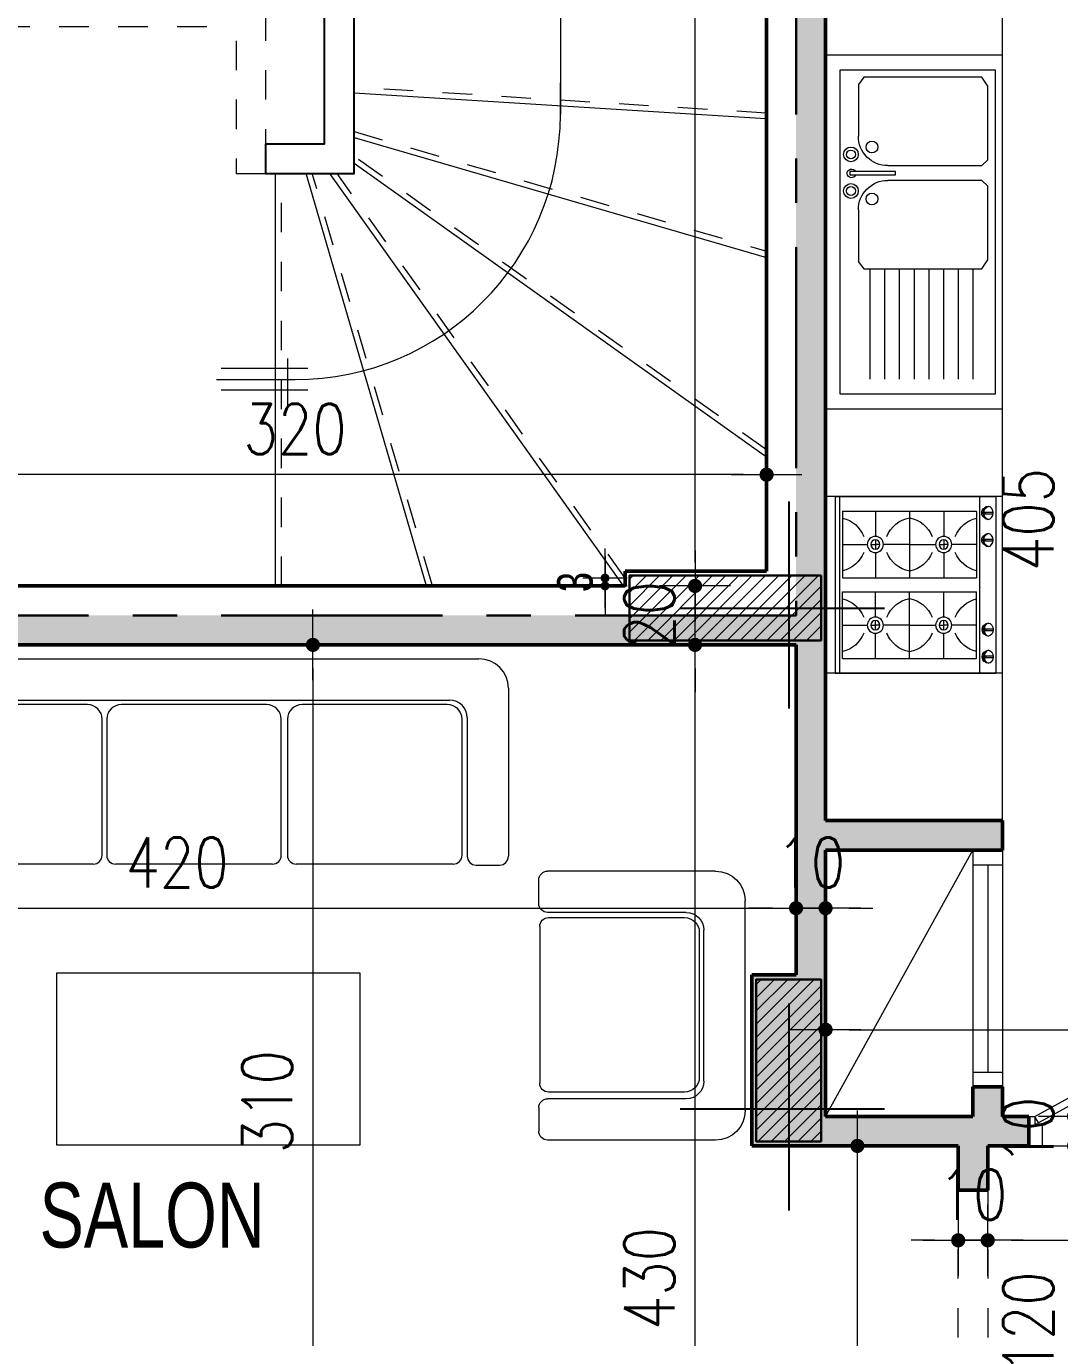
# Model space of a CAD drawing. Header units: millimetres. Extents: x 906 to 2589, y -1235 to -637.
# Drawn here: x 2514.039 to 2517.546, y -1225.515 to -1221.065 of the extents above; entities that cross this region are included whole.
import ezdxf

# ---------------------------------------------------------------- set-up
doc = ezdxf.new("R2010")
doc.units = ezdxf.units.MM
for name, pattern in [('AXES', [2, 1.25, -0.25, 0.25, -0.25]), ('CONTINU', [0]), ('HIDDEN', [0.375, 0.25, -0.125])]:
    doc.linetypes.add(name, pattern=pattern)
doc.layers.get('DEFPOINTS').update_dxf_attribs({"color": 255, "lineweight": 13})
for name, color, linetype, lineweight in [('A-signe', 7, 'Continuous', 9), ('AXE LIMITE', 1, 'AXES', 30), ('DIM.', 4, 'Continuous', 25), ('ESCALIER', 7, 'Continuous', 20), ('FLECHE', 7, 'Continuous', 18), ('GARD- CORP', 7, 'Continuous', 25), ('interrompu', 7, 'HIDDEN', 15), ('MENUISERIE', 7, 'Continuous', 13), ('MEUBLE', 35, 'Continuous', 15), ('MUR 0.5', 7, 'Continuous', 50), ('POTEAUX ARCH', 7, 'Continuous', 30), ('POTEAUX HACHURE', 7, 'Continuous', 15), ('SANITAIRE', 7, 'Continuous', 15), ('TEXTE', 7, 'Continuous', 20)]:
    doc.layers.add(name, color=color, linetype=linetype, lineweight=lineweight)
doc.layers.add('AXE', color=7, linetype='AXES')
doc.layers.add('TEINTE 1', color=30, linetype='Continuous')
doc.styles.add('atef', font='romans.shx', dxfattribs={"width": 0.8})
doc.styles.add('STYLE17', font='swisscl.ttf')
doc.styles.add('STYLE4', font='swisscl.ttf')
doc.dimstyles.new('COTEXT', dxfattribs={"dimscale": 0, "dimtxt": 0.17, "dimasz": 0.08, "dimexe": 0.015, "dimexo": 0.015, "dimgap": 0.07, "dimtad": 1, "dimdec": 0, "dimlfac": 100, "dimzin": 0, "dimdsep": 46, "dimtxsty": 'atef', "dimblk": 'SIG2', "dimcen": 0.15, "dimse1": 1, "dimse2": 1, "dimclrd": 256, "dimclre": 6, "dimclrt": 2, "dimadec": 0, "dimazin": 0, "dimtfac": 0.5, "dimtdec": 0, "dimtix": 1, "dimtmove": 2, "dimatfit": 1, "dimldrblk": 'SIG2', "dimfxl": 0.18, "dimtolj": 1, "dimtzin": 0, "dimlwd": 18, "dimarcsym": 0})
doc.dimstyles.new('COTEXT - 2- 1-50', dxfattribs={"dimscale": 0, "dimtxt": 0.12, "dimasz": 0.05, "dimexe": 0.015, "dimexo": 0.015, "dimgap": 0.04, "dimtad": 1, "dimdec": 0, "dimlfac": 100, "dimzin": 4, "dimdsep": 46, "dimtxsty": 'STYLE17', "dimblk": 'SIG2', "dimcen": 0.15, "dimse1": 1, "dimse2": 1, "dimclrd": 256, "dimclre": 6, "dimclrt": 2, "dimadec": 0, "dimazin": 1, "dimtfac": 0.5, "dimtdec": 0, "dimtix": 1, "dimtmove": 2, "dimatfit": 1, "dimldrblk": 'SIG2', "dimfxl": 0.18, "dimtolj": 1, "dimtzin": 0, "dimlwd": 18, "dimarcsym": 0})

# ---------------------------------------------------------------- blocks, each defined once
blk = doc.blocks.new('PORTE 0.90')
at = {"layer": 'MENUISERIE'}
for points in [[(-0.7859, 0.3911), (-0.0325, -0.0217), (-0.02, 0), (-0.7742, 0.4132)], [(-0.9, 0), (-0.88, 0), (-0.88, -0.025), (-0.855, -0.025), (-0.855, -0.1), (-0.9, -0.1)], [(0, 0), (-0.02, 0), (-0.02, -0.025), (-0.045, -0.025), (-0.045, -0.1), (0, -0.1)]]:
    blk.add_lwpolyline(points, dxfattribs=at)
blk.add_arc((-0.02, 0), 0.86, 144.3645, 180, dxfattribs=at)
blk = doc.blocks.new('SIG2')
at = {"layer": 'A-signe'}
for p, q in [((0, 1.5), (0, 0.5)), ((-1.5, 0), (-0.5, 0)), ((-0.5, 0), (0.5, 0)), ((0, 0.5), (0, -0.5)), ((0.5, 0), (1.5, 0)), ((0, -0.5), (0, -1.5))]:
    blk.add_line(p, q, dxfattribs=at)
at = {"layer": 'A-signe', "const_width": 0.3}
blk.add_lwpolyline([(-0.15, 0, 1), (0.15, 0, 1)], format="xyb", close=True, dxfattribs=at)
blk = doc.blocks.new('*D612')
at = {"layer": 'DEFPOINTS', "color": 0, "transparency": 16777216}
for p in [(2518.4286, -1220.714), (2517.5939, -1224.764), (2517.923, -1224.764)]:
    blk.add_point(p, dxfattribs=at)
at = {"layer": 'DIM.', "lineweight": 18, "transparency": 16777216}
blk.add_line((2517.5939, -1220.794), (2517.5939, -1224.684), dxfattribs=at)
at = {"layer": 'DIM.', "lineweight": 18, "transparency": 16777216, "xscale": 0.08, "yscale": 0.08, "zscale": 0.08}
for p, rotation in [((2517.5939, -1220.714), 90), ((2517.5939, -1224.764), 270)]:
    blk.add_blockref('SIG2', p, dxfattribs=dict(at, rotation=rotation))
at = {"layer": 'DIM.', "color": 2, "transparency": 16777216, "insert": (2517.4389, -1222.739), "char_height": 0.17, "attachment_point": 5, "rotation": 90, "style": 'atef'}
blk.add_mtext('\\A1;405', dxfattribs=at)
blk = doc.blocks.new('*D613')
at = {"layer": 'DEFPOINTS', "color": 0, "transparency": 16777216}
for p in [(2517.301, -1224.864), (2517.5939, -1226.064), (2518.0737, -1226.064)]:
    blk.add_point(p, dxfattribs=at)
at = {"layer": 'DIM.', "lineweight": 18, "transparency": 16777216}
blk.add_line((2517.5939, -1224.944), (2517.5939, -1225.984), dxfattribs=at)
at = {"layer": 'DIM.', "lineweight": 18, "transparency": 16777216, "xscale": 0.08, "yscale": 0.08, "zscale": 0.08}
for p, rotation in [((2517.5939, -1224.864), 90), ((2517.5939, -1226.064), 270)]:
    blk.add_blockref('SIG2', p, dxfattribs=dict(at, rotation=rotation))
at = {"layer": 'DIM.', "color": 2, "transparency": 16777216, "insert": (2517.4389, -1225.464), "char_height": 0.17, "attachment_point": 5, "rotation": 90, "style": 'atef'}
blk.add_mtext('\\A1;120', dxfattribs=at)
blk = doc.blocks.new('*D623')
at = {"layer": 'DEFPOINTS', "color": 0, "transparency": 16777216}
for p in [(2515.5467, -1223.164), (2515.0119, -1226.264), (2515.5508, -1226.264)]:
    blk.add_point(p, dxfattribs=at)
at = {"layer": 'DIM.', "lineweight": 18, "transparency": 16777216}
blk.add_line((2515.0119, -1223.244), (2515.0119, -1226.184), dxfattribs=at)
at = {"layer": 'DIM.', "lineweight": 18, "transparency": 16777216, "xscale": 0.08, "yscale": 0.08, "zscale": 0.08}
for p, rotation in [((2515.0119, -1223.164), 90), ((2515.0119, -1226.264), 270)]:
    blk.add_blockref('SIG2', p, dxfattribs=dict(at, rotation=rotation))
at = {"layer": 'DIM.', "color": 2, "transparency": 16777216, "insert": (2514.8569, -1224.714), "char_height": 0.17, "attachment_point": 5, "rotation": 90, "style": 'atef'}
blk.add_mtext('\\A1;310', dxfattribs=at)
blk = doc.blocks.new('EVIER 1.20-0.60')
at = {"layer": 'SANITAIRE', "linetype": 'Continuous'}
blk.add_lwpolyline([(0, 0.6), (-1.2, 0.6), (-1.2, 0), (0, 0)], close=True, dxfattribs=at)
for points in [[(-1.15, 0.575), (-0.05, 0.575)], [(-1.15, 0.05), (-1.15, 0.575)], [(-1.095, 0.55), (-1.125, 0.53)], [(-0.845, 0.55), (-1.095, 0.55)], [(-0.825, 0.53), (-0.845, 0.55)], [(-0.755, 0.55), (-0.775, 0.53)], [(-0.505, 0.55), (-0.755, 0.55)], [(-0.475, 0.53), (-0.505, 0.55)], [(-0.05, 0.575), (-0.05, 0.05)], [(-1.125, 0.53), (-1.125, 0.13)], [(-0.825, 0.2111), (-0.825, 0.53)], [(-0.775, 0.53), (-0.775, 0.2111)], [(-0.475, 0.13), (-0.475, 0.53)], [(-0.475, 0.5), (-0.1, 0.5)], [(-0.475, 0.45), (-0.1, 0.45)], [(-0.475, 0.4), (-0.1, 0.4)], [(-0.475, 0.35), (-0.1, 0.35)], [(-0.475, 0.3), (-0.1, 0.3)], [(-0.794, 0.237), (-0.805, 0.237)], [(-0.805, 0.237), (-0.805, 0.082)], [(-0.794, 0.082), (-0.794, 0.237)], [(-0.475, 0.25), (-0.1, 0.25)], [(-0.475, 0.2), (-0.1, 0.2)], [(-0.475, 0.15), (-0.1, 0.15)], [(-1.125, 0.13), (-1.0999, 0.1111)], [(-1.0999, 0.1111), (-0.925, 0.1111)], [(-0.675, 0.1111), (-0.5001, 0.1111)], [(-0.5001, 0.111), (-0.475, 0.13)], [(-0.05, 0.05), (-1.15, 0.05)], [(-0.805, 0.082), (-0.794, 0.082)]]:
    blk.add_lwpolyline(points, dxfattribs=at)
for points in [[(-0.825, 0.2111, -0.414214), (-0.925, 0.1111)], [(-0.675, 0.1111, -0.414214), (-0.775, 0.2111)], [(-0.888, 0.1772, -1), (-0.888, 0.1372, -1), (-0.888, 0.1772)], [(-0.712, 0.1772, -1), (-0.712, 0.1372, -1), (-0.712, 0.1772)], [(-0.863, 0.111, -1), (-0.863, 0.061, -1), (-0.863, 0.111)], [(-0.863, 0.101, -1), (-0.863, 0.071, -1), (-0.863, 0.101)], [(-0.7944, 0.1023, -5.432574), (-0.805, 0.1016)], [(-0.739, 0.111, -1), (-0.739, 0.061, -1), (-0.739, 0.111)], [(-0.739, 0.101, -1), (-0.739, 0.071, -1), (-0.739, 0.101)]]:
    blk.add_lwpolyline(points, format="xyb", dxfattribs=at)
blk = doc.blocks.new('KITCHEN  AID 30')
for p, q in [((-150, 0), (150, 0)), ((-150, 0), (-150, -272.5)), ((150, 0), (150, -272.5)), ((-150, -7.5), (150, -7.5)), ((-125, -12.5), (-125, -240)), ((-125, -12.5), (-12, -12.5)), ((-68.5, -12.5), (-68.5, -54.5)), ((-12, -12.5), (-12, -240)), ((12, -12.5), (12, -240)), ((125, -12.5), (12, -12.5)), ((68.5, -12.5), (68.5, -54.5)), ((125, -12.5), (125, -240)), ((-68.5, -60.4), (-68.5, -68.3)), ((68.5, -60.4), (68.5, -68.3)), ((-125, -68.3), (-82.2, -68.3)), ((-76.3, -68.3), (-60.7, -68.3)), ((-68.5, -76.1), (-68.5, -68.3)), ((-68.5, -126.5), (-68.5, -82)), ((-54.8, -68.3), (-12, -68.3)), ((54.8, -68.3), (12, -68.3)), ((76.3, -68.3), (60.7, -68.3)), ((68.5, -76.1), (68.5, -68.3)), ((68.5, -126.5), (68.5, -82)), ((125, -68.3), (82.2, -68.3)), ((-125, -126.2), (-12, -126.2)), ((-68.5, -126), (-68.5, -170.5)), ((125, -126.2), (12, -126.2)), ((68.5, -126), (68.5, -170.5)), ((-68.5, -176.4), (-68.5, -184.2)), ((68.5, -176.4), (68.5, -184.2)), ((-125, -184.2), (-82.2, -184.2)), ((-76.3, -184.2), (-60.7, -184.2)), ((-68.5, -192.1), (-68.5, -184.2)), ((-68.5, -240), (-68.5, -198)), ((-54.8, -184.2), (-12, -184.2)), ((54.8, -184.2), (12, -184.2)), ((76.3, -184.2), (60.7, -184.2)), ((68.5, -192.1), (68.5, -184.2)), ((68.5, -240), (68.5, -198)), ((125, -184.2), (82.2, -184.2)), ((-125, -240), (-12, -240)), ((125, -240), (12, -240)), ((-150, -245), (150, -245)), ((-123.2, -252.5), (-123.2, -268.1)), ((-120.7, -255.2), (-123.2, -255.2)), ((-120.7, -252.5), (-120.7, -268.1)), ((-77.2, -252.5), (-77.2, -268.1)), ((-74.7, -255.2), (-77.2, -255.2)), ((-74.7, -252.5), (-74.7, -268.1)), ((74.7, -252.7), (74.7, -268.2)), ((74.7, -255.4), (77.2, -255.4)), ((77.2, -252.7), (77.2, -268.2)), ((120.7, -252.7), (120.7, -268.2)), ((120.7, -255.4), (123.2, -255.4)), ((123.2, -252.7), (123.2, -268.2)), ((-150, -272.5), (150, -272.5))]:
    blk.add_line(p, q)
for centre, radius in [((-68.5, -68.3), 13.7), ((-68.5, -68.3), 7.82), ((68.5, -68.3), 13.7), ((68.5, -68.3), 7.82), ((-68.5, -184.2), 13.7), ((-68.5, -184.2), 7.82), ((68.5, -184.2), 13.7), ((68.5, -184.2), 7.82)]:
    blk.add_circle(centre, radius)
for centre, start, end in [((-63.7, -1.3), 192.7674, 248.8188), ((-73.3, -1.3), 291.1812, 347.2326), ((73.3, -1.3), 192.7674, 248.8188), ((63.7, -1.3), 291.1812, 347.2326), ((-63.7, -135.2), 111.1812, 170.1161), ((-73.3, -135.2), 9.8839, 68.8188), ((73.3, -135.2), 111.1812, 170.1161), ((63.7, -135.2), 9.8839, 68.8188), ((-63.7, -117.3), 189.8839, 248.8188), ((-73.3, -117.3), 291.1812, 350.1161), ((73.3, -117.3), 189.8839, 248.8188), ((63.7, -117.3), 291.1812, 350.1161), ((-63.7, -251.2), 111.1812, 167.2326), ((-73.3, -251.2), 12.7674, 68.8188), ((73.3, -251.2), 111.1812, 167.2326), ((63.7, -251.2), 12.7674, 68.8188)]:
    blk.add_arc(centre, 50.7, start, end)
for centre in [(-122, -259.4), (-76, -259.4)]:
    blk.add_ellipse(centre, major_axis=(-11.1, 0), ratio=0.7838)
for centre, major_axis, ratio, start_param, end_param in [((-122, -261.2), (-11.1, 0), 0.7838, 3.244352, 6.180426), ((-122, -254.5), (-8.35, 0), 0.700025, 3.302477, 6.122301), ((-76, -261.2), (-11.1, 0), 0.7838, 3.244352, 6.180426), ((-76, -254.5), (-8.35, 0), 0.700025, 3.302477, 6.122301)]:
    blk.add_ellipse(centre, major_axis=major_axis, ratio=ratio, start_param=start_param, end_param=end_param)
at = {"extrusion": (0, 0, -1)}
for centre in [(76, -259.6), (122, -259.6)]:
    blk.add_ellipse(centre, major_axis=(11.1, 0), ratio=0.7838, dxfattribs=at)
for centre, major_axis, ratio, start_param, end_param in [((76, -261.4), (11.1, 0), 0.7838, 3.244352, 6.180426), ((76, -254.7), (8.35, 0), 0.700025, 3.302477, 6.122301), ((122, -261.4), (11.1, 0), 0.7838, 3.244352, 6.180426), ((122, -254.7), (8.35, 0), 0.700025, 3.302477, 6.122301)]:
    blk.add_ellipse(centre, major_axis=major_axis, ratio=ratio, start_param=start_param, end_param=end_param, dxfattribs=at)
blk = doc.blocks.new('*D786')
at = {"layer": 'DEFPOINTS', "color": 0, "transparency": 16777216}
for p in [(2517.3825, -1224.764), (2517.5939, -1224.764), (2517.3825, -1224.864)]:
    blk.add_point(p, dxfattribs=at)
at = {"layer": 'DIM.', "lineweight": 18, "transparency": 16777216}
for p, q in [((2517.5939, -1224.684), (2517.5939, -1224.604)), ((2517.5939, -1224.864), (2517.5939, -1224.764)), ((2517.5939, -1224.944), (2517.5939, -1225.024))]:
    blk.add_line(p, q, dxfattribs=at)
at = {"layer": 'DIM.', "lineweight": 18, "transparency": 16777216, "xscale": 0.08, "yscale": 0.08, "zscale": 0.08}
for p, rotation in [((2517.5939, -1224.764), 270), ((2517.5939, -1224.864), 90)]:
    blk.add_blockref('SIG2', p, dxfattribs=dict(at, rotation=rotation))
at = {"layer": 'DIM.', "color": 2, "transparency": 16777216, "insert": (2517.4389, -1224.814), "char_height": 0.17, "attachment_point": 5, "rotation": 90, "style": 'atef'}
blk.add_mtext('\\A1;10', dxfattribs=at)
blk = doc.blocks.new('*D787')
at = {"layer": 'DEFPOINTS', "color": 0, "transparency": 16777216}
for p in [(2516.651, -1223.4491), (2516.751, -1223.7602), (2516.751, -1224.0574)]:
    blk.add_point(p, dxfattribs=at)
at = {"layer": 'DIM.', "lineweight": 18, "transparency": 16777216}
for p, q in [((2516.571, -1224.0574), (2516.491, -1224.0574)), ((2516.651, -1224.0574), (2516.751, -1224.0574)), ((2516.831, -1224.0574), (2516.911, -1224.0574))]:
    blk.add_line(p, q, dxfattribs=at)
at = {"layer": 'DIM.', "lineweight": 18, "transparency": 16777216, "xscale": 0.08, "yscale": 0.08, "zscale": 0.08}
blk.add_blockref('SIG2', (2516.651, -1224.0574), dxfattribs=at)
at = {"layer": 'DIM.', "lineweight": 18, "transparency": 16777216, "xscale": 0.08, "yscale": 0.08, "zscale": 0.08, "rotation": 180}
blk.add_blockref('SIG2', (2516.751, -1224.0574), dxfattribs=at)
at = {"layer": 'DIM.', "color": 2, "transparency": 16777216, "insert": (2516.701, -1223.9024), "char_height": 0.17, "attachment_point": 5, "style": 'atef'}
blk.add_mtext('\\A1;10', dxfattribs=at)
blk = doc.blocks.new('*D788')
at = {"layer": 'DEFPOINTS', "color": 0, "transparency": 16777216}
for p in [(2516.751, -1223.7602), (2519.251, -1224.1931), (2519.251, -1224.4697)]:
    blk.add_point(p, dxfattribs=at)
at = {"layer": 'DIM.', "lineweight": 18, "transparency": 16777216}
blk.add_line((2516.831, -1224.4697), (2519.171, -1224.4697), dxfattribs=at)
at = {"layer": 'DIM.', "lineweight": 18, "transparency": 16777216, "xscale": 0.08, "yscale": 0.08, "zscale": 0.08, "rotation": 180}
blk.add_blockref('SIG2', (2516.751, -1224.4697), dxfattribs=at)
at = {"layer": 'DIM.', "lineweight": 18, "transparency": 16777216, "xscale": 0.08, "yscale": 0.08, "zscale": 0.08}
blk.add_blockref('SIG2', (2519.251, -1224.4697), dxfattribs=at)
at = {"layer": 'DIM.', "color": 2, "transparency": 16777216, "insert": (2518.001, -1224.3147), "char_height": 0.17, "attachment_point": 5, "style": 'atef'}
blk.add_mtext('\\A1;250', dxfattribs=at)
blk = doc.blocks.new('*D630')
at = {"layer": 'DEFPOINTS', "color": 0, "transparency": 16777216}
for p in [(2516.3083, -1223.164), (2516.3939, -1223.164), (2517.226, -1227.464)]:
    blk.add_point(p, dxfattribs=at)
at = {"layer": 'DIM.', "lineweight": 18, "transparency": 16777216}
blk.add_line((2516.3083, -1227.384), (2516.3083, -1223.244), dxfattribs=at)
at = {"layer": 'DIM.', "lineweight": 18, "transparency": 16777216, "xscale": 0.08, "yscale": 0.08, "zscale": 0.08}
for p, rotation in [((2516.3083, -1223.164), 90), ((2516.3083, -1227.464), 270)]:
    blk.add_blockref('SIG2', p, dxfattribs=dict(at, rotation=rotation))
at = {"layer": 'DIM.', "color": 2, "transparency": 16777216, "insert": (2516.1533, -1225.314), "char_height": 0.17, "attachment_point": 5, "rotation": 90, "style": 'atef'}
blk.add_mtext('\\A1;430', dxfattribs=at)
blk = doc.blocks.new('*D631')
at = {"layer": 'DEFPOINTS', "color": 0, "transparency": 16777216}
for p in [(2516.3083, -1222.964), (2516.419, -1222.964), (2516.3939, -1223.164)]:
    blk.add_point(p, dxfattribs=at)
at = {"layer": 'DIM.', "lineweight": 18, "transparency": 16777216}
for p, q in [((2516.3083, -1222.884), (2516.3083, -1222.804)), ((2516.3083, -1223.164), (2516.3083, -1222.964)), ((2516.3083, -1223.244), (2516.3083, -1223.324))]:
    blk.add_line(p, q, dxfattribs=at)
at = {"layer": 'DIM.', "lineweight": 18, "transparency": 16777216, "xscale": 0.08, "yscale": 0.08, "zscale": 0.08}
for p, rotation in [((2516.3083, -1222.964), 270), ((2516.3083, -1223.164), 90)]:
    blk.add_blockref('SIG2', p, dxfattribs=dict(at, rotation=rotation))
at = {"layer": 'DIM.', "color": 2, "transparency": 16777216, "insert": (2516.1533, -1223.064), "char_height": 0.17, "attachment_point": 5, "rotation": 90, "style": 'atef'}
blk.add_mtext('\\A1;20', dxfattribs=at)
blk = doc.blocks.new('*D632')
at = {"layer": 'DEFPOINTS', "color": 0, "transparency": 16777216}
for p in [(2515.976, -1218.514), (2516.3082, -1218.514), (2516.3836, -1222.964)]:
    blk.add_point(p, dxfattribs=at)
at = {"layer": 'DIM.', "lineweight": 18, "transparency": 16777216}
blk.add_line((2516.3082, -1222.884), (2516.3082, -1218.594), dxfattribs=at)
at = {"layer": 'DIM.', "lineweight": 18, "transparency": 16777216, "xscale": 0.08, "yscale": 0.08, "zscale": 0.08}
for p, rotation in [((2516.3082, -1218.514), 90), ((2516.3082, -1222.964), 270)]:
    blk.add_blockref('SIG2', p, dxfattribs=dict(at, rotation=rotation))
at = {"layer": 'DIM.', "color": 2, "transparency": 16777216, "insert": (2516.1532, -1220.739), "char_height": 0.17, "attachment_point": 5, "rotation": 90, "style": 'atef'}
blk.add_mtext('\\A1;445', dxfattribs=at)
blk = doc.blocks.new('*D634')
at = {"layer": 'DEFPOINTS', "color": 0, "transparency": 16777216}
for p in [(2516.551, -1218.2207), (2513.3513, -1222.2862), (2513.3513, -1222.5864)]:
    blk.add_point(p, dxfattribs=at)
at = {"layer": 'DIM.', "lineweight": 18, "transparency": 16777216}
blk.add_line((2516.471, -1222.5864), (2513.4313, -1222.5864), dxfattribs=at)
at = {"layer": 'DIM.', "lineweight": 18, "transparency": 16777216, "xscale": 0.08, "yscale": 0.08, "zscale": 0.08, "rotation": 180}
blk.add_blockref('SIG2', (2513.3513, -1222.5864), dxfattribs=at)
at = {"layer": 'DIM.', "lineweight": 18, "transparency": 16777216, "xscale": 0.08, "yscale": 0.08, "zscale": 0.08}
blk.add_blockref('SIG2', (2516.551, -1222.5864), dxfattribs=at)
at = {"layer": 'DIM.', "color": 2, "transparency": 16777216, "insert": (2514.9512, -1222.4314), "char_height": 0.17, "attachment_point": 5, "style": 'atef'}
blk.add_mtext('\\A1;320', dxfattribs=at)
blk = doc.blocks.new('*D836')
at = {"layer": 'DEFPOINTS', "color": 0, "linetype": 'Continuous', "transparency": 16777216}
for p in [(2512.451, -1223.164), (2516.651, -1223.164), (2516.651, -1224.0574)]:
    blk.add_point(p, dxfattribs=at)
at = {"layer": 'DIM.', "linetype": 'Continuous', "lineweight": 18, "transparency": 16777216}
blk.add_line((2512.531, -1224.0574), (2516.571, -1224.0574), dxfattribs=at)
at = {"layer": 'DIM.', "linetype": 'Continuous', "lineweight": 18, "transparency": 16777216, "xscale": 0.08, "yscale": 0.08, "zscale": 0.08, "rotation": 180}
blk.add_blockref('SIG2', (2512.451, -1224.0574), dxfattribs=at)
at = {"layer": 'DIM.', "linetype": 'Continuous', "lineweight": 18, "transparency": 16777216, "xscale": 0.08, "yscale": 0.08, "zscale": 0.08}
blk.add_blockref('SIG2', (2516.651, -1224.0574), dxfattribs=at)
at = {"layer": 'DIM.', "color": 2, "linetype": 'Continuous', "transparency": 16777216, "insert": (2514.551, -1223.9024), "char_height": 0.17, "attachment_point": 5, "style": 'atef'}
blk.add_mtext('\\A1;420', dxfattribs=at)
blk = doc.blocks.new('*D864')
at = {"layer": 'DEFPOINTS', "color": 0, "transparency": 16777216}
for p in [(2517.201, -1225.1889), (2517.301, -1225.1843), (2517.301, -1225.1889)]:
    blk.add_point(p, dxfattribs=at)
at = {"layer": 'DIM.', "lineweight": 18, "transparency": 16777216}
for p, q in [((2517.121, -1225.1843), (2517.041, -1225.1843)), ((2517.201, -1225.1843), (2517.301, -1225.1843)), ((2517.381, -1225.1843), (2517.461, -1225.1843))]:
    blk.add_line(p, q, dxfattribs=at)
at = {"layer": 'DIM.', "lineweight": 18, "transparency": 16777216, "xscale": 0.08, "yscale": 0.08, "zscale": 0.08}
blk.add_blockref('SIG2', (2517.201, -1225.1843), dxfattribs=at)
at = {"layer": 'DIM.', "lineweight": 18, "transparency": 16777216, "xscale": 0.08, "yscale": 0.08, "zscale": 0.08, "rotation": 180}
blk.add_blockref('SIG2', (2517.301, -1225.1843), dxfattribs=at)
at = {"layer": 'DIM.', "color": 2, "transparency": 16777216, "insert": (2517.251, -1225.0293), "char_height": 0.17, "attachment_point": 5, "style": 'atef'}
blk.add_mtext('\\A1;10', dxfattribs=at)
blk = doc.blocks.new('*D865')
at = {"layer": 'DEFPOINTS', "color": 0, "transparency": 16777216}
for p in [(2521.501, -1224.864), (2517.301, -1225.1889), (2521.501, -1225.1843)]:
    blk.add_point(p, dxfattribs=at)
at = {"layer": 'DIM.', "lineweight": 18, "transparency": 16777216}
blk.add_line((2517.381, -1225.1843), (2521.421, -1225.1843), dxfattribs=at)
at = {"layer": 'DIM.', "lineweight": 18, "transparency": 16777216, "xscale": 0.08, "yscale": 0.08, "zscale": 0.08, "rotation": 180}
blk.add_blockref('SIG2', (2517.301, -1225.1843), dxfattribs=at)
at = {"layer": 'DIM.', "lineweight": 18, "transparency": 16777216, "xscale": 0.08, "yscale": 0.08, "zscale": 0.08}
blk.add_blockref('SIG2', (2521.501, -1225.1843), dxfattribs=at)
at = {"layer": 'DIM.', "color": 2, "transparency": 16777216, "insert": (2519.401, -1225.0293), "char_height": 0.17, "attachment_point": 5, "style": 'atef'}
blk.add_mtext('\\A1;420', dxfattribs=at)
blk = doc.blocks.new('*D887')
at = {"layer": 'DEFPOINTS', "color": 0, "transparency": 16777216}
for p in [(2516.003, -1222.9373), (2516.071, -1222.9373), (2516.071, -1222.964)]:
    blk.add_point(p, dxfattribs=at)
at = {"layer": 'DIM.', "lineweight": 18, "transparency": 16777216}
for p, q in [((2516.003, -1222.8873), (2516.003, -1222.8373)), ((2516.003, -1222.964), (2516.003, -1222.9373)), ((2516.003, -1223.014), (2516.003, -1223.064))]:
    blk.add_line(p, q, dxfattribs=at)
at = {"layer": 'DIM.', "lineweight": 18, "transparency": 16777216, "xscale": 0.05, "yscale": 0.05, "zscale": 0.05}
for p, rotation in [((2516.003, -1222.9373), 270), ((2516.003, -1222.964), 90)]:
    blk.add_blockref('SIG2', p, dxfattribs=dict(at, rotation=rotation))
at = {"layer": 'DIM.', "color": 2, "transparency": 16777216, "insert": (2515.9015, -1222.9507), "char_height": 0.12, "attachment_point": 5, "rotation": 90, "style": 'STYLE17'}
blk.add_mtext('\\A1;3', dxfattribs=at)
blk = doc.blocks.new('*D1052')
at = {"layer": 'DEFPOINTS', "color": 0, "transparency": 16777216}
for p in [(2516.859, -1224.864), (2517.201, -1224.864), (2517.201, -1227.464)]:
    blk.add_point(p, dxfattribs=at)
at = {"layer": 'DIM.', "lineweight": 18, "transparency": 16777216}
blk.add_line((2516.859, -1227.384), (2516.859, -1224.944), dxfattribs=at)
at = {"layer": 'DIM.', "lineweight": 18, "transparency": 16777216, "xscale": 0.08, "yscale": 0.08, "zscale": 0.08}
for p, rotation in [((2516.859, -1224.864), 90), ((2516.859, -1227.464), 270)]:
    blk.add_blockref('SIG2', p, dxfattribs=dict(at, rotation=rotation))
at = {"layer": 'DIM.', "color": 2, "transparency": 16777216, "insert": (2516.704, -1226.164), "char_height": 0.17, "attachment_point": 5, "rotation": 90, "style": 'atef'}
blk.add_mtext('\\A1;260', dxfattribs=at)
blk = doc.blocks.new('Sofa3P')
for p, q in [((-0.9625, 0), (0.9625, 0)), ((-1.0625, -0.1), (-1.0625, -0.6699)), ((1.0625, -0.1), (1.0625, -0.6699)), ((-0.8625, -0.14), (0.8625, -0.14)), ((-0.3659, -0.1553), (-0.8582, -0.1553)), ((0.2417, -0.1553), (-0.2505, -0.1553)), ((0.855, -0.1553), (0.3627, -0.1553)), ((-0.9225, -0.2), (-0.9225, -0.6699)), ((-0.9082, -0.2053), (-0.9082, -0.6667)), ((-0.3159, -0.6667), (-0.3159, -0.2053)), ((-0.3005, -0.2053), (-0.3005, -0.6667)), ((0.2917, -0.6667), (0.2917, -0.2053)), ((0.3127, -0.2053), (0.3127, -0.6667)), ((0.905, -0.6667), (0.905, -0.2053)), ((0.9225, -0.2), (0.9225, -0.6699)), ((-0.9525, -0.6999), (-1.0325, -0.6999)), ((-0.3459, -0.6967), (-0.8782, -0.6967)), ((0.2617, -0.6967), (-0.2705, -0.6967)), ((0.875, -0.6967), (0.3427, -0.6967)), ((0.9525, -0.6999), (1.0325, -0.6999))]:
    blk.add_line(p, q)
for centre, radius, start, end in [((-0.9625, -0.1), 0.1, 90, 180), ((0.9625, -0.1), 0.1, 0, 90), ((-0.8625, -0.2), 0.06, 90, 180), ((-0.8582, -0.2053), 0.05, 90, 180), ((-0.3659, -0.2053), 0.05, 0, 90), ((-0.2505, -0.2053), 0.05, 90, 180), ((0.2417, -0.2053), 0.05, 0, 90), ((0.3627, -0.2053), 0.05, 90, 180), ((0.855, -0.2053), 0.05, 0, 90), ((0.8625, -0.2), 0.06, 0, 90), ((-0.8782, -0.6667), 0.03, 180, 270), ((-0.3459, -0.6667), 0.03, 270, 0), ((-0.2705, -0.6667), 0.03, 180, 270), ((0.2617, -0.6667), 0.03, 270, 0), ((0.3427, -0.6667), 0.03, 180, 270), ((0.875, -0.6667), 0.03, 270, 0), ((-1.0325, -0.6699), 0.03, 180, 270), ((-0.9525, -0.6699), 0.03, 270, 0), ((0.9525, -0.6699), 0.03, 180, 270), ((1.0325, -0.6699), 0.03, 270, 0)]:
    blk.add_arc(centre, radius, start, end)
blk = doc.blocks.new('Sofa1P')
for p, q in [((-0.3562, 0), (0.3562, 0)), ((-0.4562, -0.1), (-0.4562, -0.6699)), ((0.4562, -0.1), (0.4562, -0.6699)), ((-0.2563, -0.14), (0.2563, -0.14)), ((0.2487, -0.1553), (-0.2436, -0.1553)), ((-0.3162, -0.2), (-0.3162, -0.6699)), ((-0.2936, -0.2053), (-0.2936, -0.6667)), ((0.2987, -0.6667), (0.2987, -0.2053)), ((0.3162, -0.2), (0.3162, -0.6699)), ((-0.3462, -0.6999), (-0.4262, -0.6999)), ((0.2687, -0.6967), (-0.2636, -0.6967)), ((0.3462, -0.6999), (0.4262, -0.6999))]:
    blk.add_line(p, q)
for centre, radius, start, end in [((-0.3562, -0.1), 0.1, 90, 180), ((0.3562, -0.1), 0.1, 0, 90), ((-0.2563, -0.2), 0.06, 90, 180), ((-0.2436, -0.2053), 0.05, 90, 180), ((0.2487, -0.2053), 0.05, 0, 90), ((0.2563, -0.2), 0.06, 0, 90), ((-0.2636, -0.6667), 0.03, 180, 270), ((0.2687, -0.6667), 0.03, 270, 0), ((-0.4262, -0.6699), 0.03, 180, 270), ((-0.3462, -0.6699), 0.03, 270, 0), ((0.3462, -0.6699), 0.03, 180, 270), ((0.4262, -0.6699), 0.03, 270, 0)]:
    blk.add_arc(centre, radius, start, end)

msp = doc.modelspace()

# ---------------------------------------------------------------- hatches: boundary and pattern name
at = {"layer": 'POTEAUX HACHURE'}
h = msp.add_hatch(dxfattribs=at)
h.set_pattern_fill('ANSI31', color=256, scale=0.01)
h.set_pattern_definition([(45, (1414.793198, -316.248662), (-0.0224506403, 0.0224506403), [])])
h.paths.add_polyline_path([(2516.736, -1222.929), (2516.0858, -1222.929), (2516.0858, -1223.149), (2516.736, -1223.149)])
h = msp.add_hatch(dxfattribs=at)
h.set_pattern_fill('ANSI31', color=256, scale=0.01)
h.set_pattern_definition([(45, (1414.793198, -322.49866), (-0.0224506403, 0.0224506403), [])])
h.paths.add_polyline_path([(2516.736, -1224.849), (2516.5158, -1224.849), (2516.5158, -1224.2991), (2516.736, -1224.2991)])
at = {"layer": 'TEINTE 1', "linetype": 'CONTINU'}
h = msp.add_hatch(color=256, dxfattribs=at)
h.dxf.hatch_style = 1
h.paths.add_polyline_path([(2516.651, -1220.614), (2516.651, -1221.9239), (2516.751, -1221.9239), (2516.751, -1220.714), (2518.251, -1220.714), (2518.251, -1220.814), (2518.501, -1220.814), (2518.501, -1220.714), (2519.0709, -1220.714), (2519.0709, -1220.7639), (2519.501, -1220.7639), (2519.501, -1220.614)])
h = msp.add_hatch(color=256, dxfattribs=at)
h.dxf.hatch_style = 1
h.paths.add_polyline_path([(2516.751, -1223.8602), (2517.3511, -1223.8602), (2517.3511, -1223.7602), (2516.751, -1223.7602), (2516.751, -1221.9239), (2516.651, -1221.9239), (2516.651, -1223.064), (2516.072, -1223.064), (2516.1077, -1223.164), (2516.651, -1223.164), (2516.651, -1224.284), (2516.501, -1224.284), (2516.501, -1224.864), (2517.201, -1224.864), (2517.201, -1225.014), (2517.301, -1225.014), (2517.301, -1224.864), (2517.4404, -1224.864), (2517.4404, -1224.764), (2517.3511, -1224.764), (2517.3511, -1224.664), (2517.2511, -1224.664), (2517.2511, -1224.764), (2516.751, -1224.764)])
h = msp.add_hatch(color=256, dxfattribs=at)
h.dxf.hatch_style = 1
h.paths.add_polyline_path([(2516.072, -1223.064), (2512.351, -1223.064), (2512.351, -1225.0387), (2512.451, -1225.0387), (2512.451, -1223.164), (2516.1077, -1223.164)])

# ---------------------------------------------------------------- linework, layer by layer
at = {"layer": 'AXE'}
for p, q in [((2516.6264, -1222.6771), (2516.6264, -1223.3801)), ((2516.2581, -1223.039), (2516.9513, -1223.039)), ((2516.6264, -1224.3806), (2516.6264, -1225.0836)), ((2516.2581, -1224.7387), (2516.9513, -1224.7387))]:
    msp.add_line(p, q, dxfattribs=at)
at = {"layer": 'AXE LIMITE', "ltscale": 0.6}
msp.add_lwpolyline([(2525.7231, -1220.614), (2516.651, -1220.614), (2516.651, -1223.064), (2512.351, -1223.064), (2512.351, -1230.014)], dxfattribs=at)
at = {"layer": 'ESCALIER'}
for p, q in [((2516.5486, -1221.3796), (2515.1514, -1221.2919)), ((2515.1513, -1221.4429), (2516.5512, -1221.8491)), ((2514.8853, -1222.9602), (2514.8853, -1221.564)), ((2515.3957, -1222.9602), (2514.9888, -1221.564)), ((2516.0654, -1222.964), (2515.0691, -1221.564)), ((2516.5512, -1222.5272), (2515.1513, -1221.5309))]:
    msp.add_line(p, q, dxfattribs=at)
at = {"layer": 'FLECHE'}
for p, q in [((2515.8514, -1220.7626), (2515.8513, -1221.364)), ((2515.8514, -1221.1429), (2515.8509, -1221.3691)), ((2514.9942, -1222.2266), (2514.7003, -1222.2266)), ((2514.9271, -1222.352), (2514.9271, -1222.1923)), ((2514.6844, -1222.264), (2514.9513, -1222.264)), ((2514.9942, -1222.3001), (2514.7003, -1222.3001))]:
    msp.add_line(p, q, dxfattribs=at)
msp.add_arc((2514.9513, -1221.364), 0.9, 270, 0, dxfattribs=at)
at = {"layer": 'GARD- CORP'}
msp.add_line((2514.8513, -1221.464), (2514.8513, -1221.564), dxfattribs=at)
for points in [[(2514.8513, -1221.564), (2515.1513, -1221.564), (2515.1513, -1220.8706)], [(2514.8513, -1221.464), (2515.0513, -1221.464), (2515.0513, -1220.8958)]]:
    msp.add_lwpolyline(points, dxfattribs=at)
at = {"layer": 'interrompu', "ltscale": 0.2}
for p, q in [((2513.3515, -1221.0661), (2514.7513, -1221.0661)), ((2516.5498, -1221.3597), (2515.1527, -1221.2719)), ((2515.1513, -1221.4221), (2516.5512, -1221.8283)), ((2516.5512, -1222.5027), (2515.1513, -1221.5063)), ((2514.9053, -1222.964), (2514.9053, -1221.564)), ((2515.4165, -1222.9602), (2515.0097, -1221.564)), ((2516.071, -1222.9373), (2515.0937, -1221.564)), ((2516.0872, -1222.9602), (2516.0858, -1222.9582)), ((2517.201, -1225.914), (2517.201, -1225.014)), ((2517.301, -1225.014), (2517.301, -1225.914))]:
    msp.add_line(p, q, dxfattribs=at)
for points in [[(2515.1513, -1220.8191), (2515.1513, -1219.914), (2514.7513, -1219.914), (2514.7513, -1221.564), (2514.8513, -1221.564)], [(2515.0513, -1220.8442), (2515.0513, -1220.014), (2514.8513, -1220.014), (2514.8513, -1221.464)]]:
    msp.add_lwpolyline(points, dxfattribs=at)
at = {"layer": 'MENUISERIE'}
for p, q in [((2516.751, -1224.764), (2517.2511, -1223.8602)), ((2517.2511, -1223.8602), (2517.2511, -1224.664)), ((2517.3511, -1223.8602), (2517.3511, -1224.664)), ((2517.2511, -1223.9102), (2517.3511, -1223.9102)), ((2517.3011, -1223.9102), (2517.3011, -1224.614)), ((2517.2511, -1224.614), (2517.3511, -1224.614)), ((2517.4404, -1224.864), (2518.3404, -1224.864))]:
    msp.add_line(p, q, dxfattribs=at)
at = {"layer": 'MEUBLE'}
msp.add_lwpolyline([(2514.1427, -1224.8612), (2514.1427, -1224.2763), (2515.1705, -1224.2763), (2515.1705, -1224.8612)], close=True, dxfattribs=at)
at = {"layer": 'MUR 0.5'}
for p, q in [((2516.551, -1222.914), (2516.551, -1218.564)), ((2516.751, -1223.7602), (2516.751, -1220.714)), ((2516.071, -1222.964), (2516.071, -1222.914)), ((2516.071, -1222.914), (2516.551, -1222.914)), ((2513.7817, -1222.964), (2516.071, -1222.964)), ((2512.451, -1223.164), (2516.651, -1223.164)), ((2516.651, -1224.284), (2516.651, -1223.164)), ((2516.751, -1223.7602), (2517.3511, -1223.7602)), ((2517.3511, -1223.7602), (2517.3511, -1223.8602)), ((2516.751, -1224.764), (2516.751, -1223.8602)), ((2516.751, -1223.8602), (2517.3511, -1223.8602)), ((2516.501, -1224.864), (2516.501, -1224.284)), ((2516.651, -1224.284), (2516.501, -1224.284)), ((2517.2511, -1224.664), (2517.3511, -1224.664)), ((2517.2511, -1224.664), (2517.2511, -1224.764)), ((2517.3511, -1224.664), (2517.3511, -1224.764)), ((2517.2511, -1224.764), (2516.751, -1224.764)), ((2517.4404, -1224.764), (2517.3511, -1224.764)), ((2517.4404, -1224.764), (2517.4404, -1224.864)), ((2517.201, -1224.864), (2516.501, -1224.864)), ((2517.201, -1225.014), (2517.201, -1224.864)), ((2517.301, -1225.014), (2517.301, -1224.864)), ((2517.301, -1224.864), (2517.4404, -1224.864)), ((2517.301, -1225.014), (2517.201, -1225.014))]:
    msp.add_line(p, q, dxfattribs=at)
at = {"layer": 'POTEAUX ARCH'}
for points in [[(2516.736, -1222.929), (2516.0858, -1222.929), (2516.0858, -1223.149), (2516.736, -1223.149)], [(2516.736, -1224.849), (2516.5158, -1224.849), (2516.5158, -1224.2991), (2516.736, -1224.2991)]]:
    msp.add_lwpolyline(points, close=True, dxfattribs=at)
at = {"layer": 'SANITAIRE'}
for p, q in [((2517.3511, -1223.7602), (2517.3511, -1220.714)), ((2517.3511, -1222.6602), (2516.7509, -1222.6602)), ((2517.3511, -1223.2602), (2516.7509, -1223.2602))]:
    msp.add_line(p, q, dxfattribs=at)

# ---------------------------------------------------------------- block references
at = {"layer": 'MENUISERIE', "xscale": -1}
msp.add_blockref('PORTE 0.90', (2517.4404, -1224.764), dxfattribs=at)
at = {"layer": 'MEUBLE'}
msp.add_blockref('Sofa3P', (2514.6128, -1223.2111), dxfattribs=at)
at = {"layer": 'MEUBLE', "xscale": -1, "rotation": 270}
msp.add_blockref('Sofa1P', (2516.478, -1224.3879), dxfattribs=at)
at = {"layer": 'SANITAIRE', "rotation": 270}
msp.add_blockref('EVIER 1.20-0.60', (2516.7511, -1222.3629), dxfattribs=at)
at = {"layer": 'SANITAIRE', "xscale": -0.002, "yscale": 0.002, "zscale": 0.002, "rotation": 90}
msp.add_blockref('KITCHEN  AID 30', (2516.7834, -1222.9602), dxfattribs=at)

# ---------------------------------------------------------------- texts
at = {"layer": 'TEXTE', "style": 'STYLE4'}
msp.add_text('SALON', height=0.22, dxfattribs=at).set_placement((2514.0844, -1225.2087))

# ---------------------------------------------------------------- dimensions: what is measured, and where the dimension line sits
at = {"layer": 'DIM.'}
for base, p1, p2, picture, middle in [((2513.3513, -1222.5864), (2516.551, -1218.2207), (2513.3513, -1222.2862), '*D634', (2514.9512, -1222.4314)), ((2516.751, -1224.0574), (2516.651, -1223.4491), (2516.751, -1223.7602), '*D787', (2516.701, -1223.9024)), ((2519.251, -1224.4697), (2516.751, -1223.7602), (2519.251, -1224.1931), '*D788', (2518.001, -1224.3147)), ((2521.501, -1225.1843), (2517.301, -1225.1889), (2521.501, -1224.864), '*D865', (2519.401, -1225.0293)), ((2517.301, -1225.1843), (2517.201, -1225.1889), (2517.301, -1225.1889), '*D864', (2517.251, -1225.0293))]:
    dim = msp.add_linear_dim(base=base, p1=p1, p2=p2, dimstyle='COTEXT', override={"dimscale": 1}, dxfattribs=at)
    dim.commit()
    dim.dimension.update_dxf_attribs({"geometry": picture, "text_midpoint": middle})
for base, p1, p2, dimstyle, picture, middle in [((2516.3082, -1218.514), (2516.3836, -1222.964), (2515.976, -1218.514), 'COTEXT', '*D632', (2516.1532, -1220.739)), ((2517.5939, -1224.764), (2518.4286, -1220.714), (2517.923, -1224.764), 'COTEXT', '*D612', (2517.4389, -1222.739)), ((2516.3083, -1222.964), (2516.3939, -1223.164), (2516.419, -1222.964), 'COTEXT', '*D631', (2516.1533, -1223.064)), ((2516.003, -1222.9373), (2516.071, -1222.964), (2516.071, -1222.9373), 'COTEXT - 2- 1-50', '*D887', (2515.9015, -1222.9507)), ((2515.0119, -1226.264), (2515.5467, -1223.164), (2515.5508, -1226.264), 'COTEXT', '*D623', (2514.8569, -1224.714)), ((2516.3083, -1223.164), (2517.226, -1227.464), (2516.3939, -1223.164), 'COTEXT', '*D630', (2516.1533, -1225.314)), ((2517.5939, -1224.764), (2517.3825, -1224.864), (2517.3825, -1224.764), 'COTEXT', '*D786', (2517.4389, -1224.814)), ((2516.859, -1224.864), (2517.201, -1227.464), (2517.201, -1224.864), 'COTEXT', '*D1052', (2516.704, -1226.164)), ((2517.5939, -1226.064), (2517.301, -1224.864), (2518.0737, -1226.064), 'COTEXT', '*D613', (2517.4389, -1225.464))]:
    dim = msp.add_linear_dim(base=base, p1=p1, p2=p2, angle=90, dimstyle=dimstyle, override={"dimscale": 1}, dxfattribs=at)
    dim.commit()
    dim.dimension.update_dxf_attribs({"geometry": picture, "text_midpoint": middle})
at = {"layer": 'DIM.', "linetype": 'Continuous'}
dim = msp.add_linear_dim(base=(2516.651, -1224.0574), p1=(2512.451, -1223.164), p2=(2516.651, -1223.164), dimstyle='COTEXT', override={"dimscale": 1}, dxfattribs=at)
dim.commit()
dim.dimension.update_dxf_attribs({"geometry": '*D836', "text_midpoint": (2514.551, -1223.9024)})

doc.saveas('drawing.dxf')
